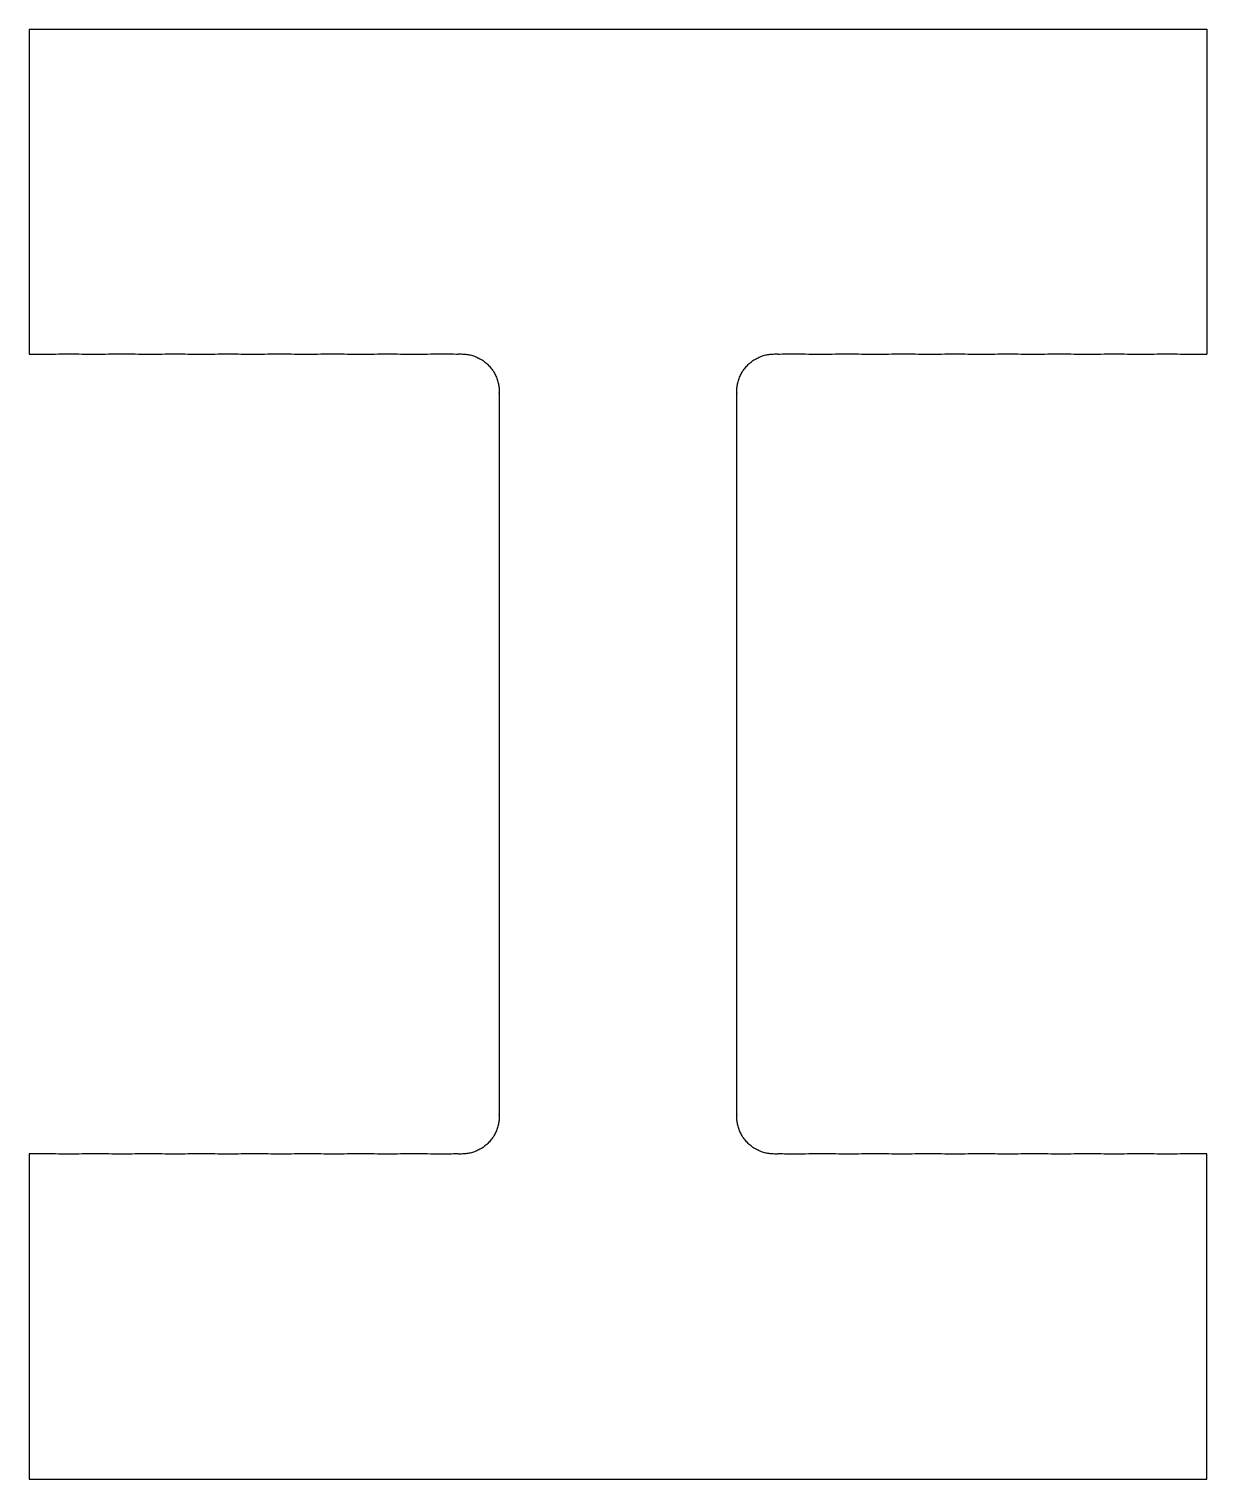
# Model space of a CAD drawing. Extents: x -236 to 236, y -290 to 290.
import ezdxf

# ---------------------------------------------------------------- set-up
doc = ezdxf.new("R2010")
doc.units = 0
doc.layers.add('Layer0', color=7, linetype='CONTINUOUS')

msp = doc.modelspace()

# ---------------------------------------------------------------- linework, layer by layer
at = {"layer": 'Layer0'}
for p, q in [((-235.5, 290), (235.5, 290)), ((-235.5, 290), (-235.5, 160)), ((235.5, 290), (235.5, 160)), ((-235.5, -160), (-235.5, -290)), ((235.5, -290), (235.5, -160)), ((-235.5, -290), (235.5, -290))]:
    msp.add_line(p, q, dxfattribs=at)
for points in [[(-235.5, 160), (-149, 160), (-62.5, 160), (-47.5, 160), (-47.5001, 145), (-47.5, 0), (-47.5, -145), (-47.5, -160), (-62.5, -160), (-149, -160), (-235.5, -160)], [(235.5, -160), (149, -160), (62.5, -160), (47.5, -160), (47.5001, -145), (47.5, 0), (47.5, 145), (47.5, 160), (62.5, 160), (149, 160), (235.5, 160)]]:
    msp.add_rational_spline(points, [1, 1, 1, 0.707105, 1, 1, 1, 0.707104, 1, 1, 1], degree=2, knots=[0, 0, 0, 0.253279, 0.253279, 0.28774, 0.28774, 0.71226, 0.71226, 0.746721, 0.746721, 1, 1, 1], dxfattribs=at)

doc.saveas('drawing.dxf')
